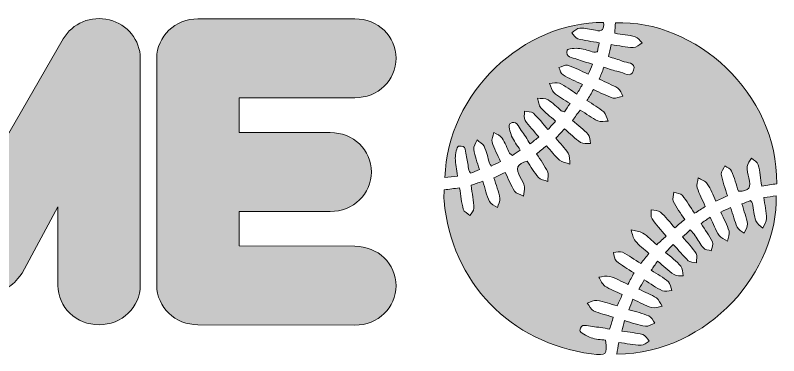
# Model space of a CAD drawing. Header units: inches. Extents: x 28 to 472, y -451 to -49.
# Drawn here: x 249.9 to 466.7, y -276.3 to -179.5 of the extents above; entities that cross this region are included whole.
import ezdxf

# ---------------------------------------------------------------- set-up
doc = ezdxf.new("R2010")
doc.units = ezdxf.units.IN
doc.header["$MEASUREMENT"] = 0
doc.layers.add('Layer 1', color=7, linetype='Continuous')

# ---------------------------------------------------------------- blocks, each defined once
blk = doc.blocks.new('block 5')
at = {"layer": 'Layer 1', "true_color": 0xca0c32}
h = blk.add_hatch(color=242, dxfattribs=at)
h.dxf.hatch_style = 2
edge = h.paths.add_edge_path()
edge.add_spline(control_points=[(371.65, -229.15), (373.15, -228.95), (374.5, -228.77), (376.08, -228.57), (376.43, -230.78), (376.59, -232.77), (377.12, -234.67), (377.31, -235.38), (378.36, -235.86), (379.01, -236.45), (379.41, -235.74), (380.17, -235.03), (380.14, -234.35), (380.05, -232.26), (379.65, -230.19), (379.34, -227.85), (380.34, -227.49), (381.33, -227.15), (382.65, -226.68), (383.29, -228.74), (383.71, -230.69), (384.52, -232.45), (384.87, -233.2), (386.02, -233.57), (386.8, -234.12), (387.05, -233.25), (387.64, -232.33), (387.5, -231.55), (387.13, -229.61), (386.43, -227.74), (385.83, -225.71), (386.9, -225.2), (387.77, -224.77), (389.01, -224.18), (389.91, -226.03), (390.63, -227.87), (391.68, -229.49), (392.14, -230.2), (393.31, -230.44), (394.16, -230.89), (394.28, -230.01), (394.63, -229.1), (394.49, -228.26), (394.32, -227.31), (393.81, -226.38), (393.3, -225.53), (391.86, -223.16), (392.32, -221.64), (395.29, -221), (396.3, -222.51), (397.21, -224.2), (398.44, -225.61), (399.01, -226.25), (400.19, -226.36), (401.09, -226.72), (401.11, -225.82), (401.44, -224.76), (401.09, -224.05), (400.21, -222.28), (399.03, -220.66), (397.91, -218.89), (398.89, -218.11), (399.74, -217.44), (400.76, -216.63), (402.02, -218.05), (403.09, -219.52), (404.43, -220.67), (405.19, -221.32), (406.39, -221.44), (407.4, -221.8), (407.24, -220.77), (407.38, -219.55), (406.87, -218.74), (405.93, -217.24), (404.61, -215.98), (403.35, -214.5), (404.17, -213.61), (404.9, -212.83), (405.85, -211.8), (407.42, -213.16), (408.81, -214.58), (410.43, -215.66), (411.12, -216.13), (412.29, -215.87), (413.25, -215.94), (413.02, -215.07), (413.06, -213.97), (412.53, -213.39), (411.27, -212), (409.74, -210.85), (408.11, -209.43), (408.86, -208.41), (409.54, -207.49), (410.29, -206.46), (412.06, -207.58), (413.59, -208.73), (415.29, -209.54), (416.1, -209.92), (417.22, -209.61), (418.2, -209.62), (417.82, -208.73), (417.67, -207.58), (417.01, -207.01), (415.6, -205.79), (413.92, -204.87), (412.21, -203.73), (412.86, -202.66), (413.41, -201.76), (414.08, -200.64), (416.02, -201.51), (417.77, -202.48), (419.64, -203.05), (420.45, -203.29), (421.5, -202.71), (422.44, -202.5), (421.97, -201.74), (421.66, -200.7), (420.98, -200.28), (419.39, -199.29), (417.61, -198.6), (415.69, -197.68), (416.14, -196.56), (416.54, -195.58), (417.04, -194.33), (418.53, -194.79), (419.82, -195.32), (421.16, -195.55), (422.64, -195.8), (424.73, -197.63), (425.47, -195.11), (426.14, -192.84), (423.58, -193.11), (422.24, -192.57), (421.04, -192.09), (419.79, -191.74), (418.3, -191.25), (418.56, -190.15), (418.81, -189.14), (419.12, -187.87), (421.29, -188.2), (423.33, -188.67), (425.38, -188.73), (426.2, -188.76), (427.06, -187.87), (427.9, -187.4), (427.24, -186.79), (426.66, -185.85), (425.89, -185.64), (424.09, -185.14), (422.18, -184.99), (420.11, -184.66), (420.18, -183.56), (420.24, -182.62), (420.3, -181.69), (442.82, -180.74), (466.42, -201.59), (466.09, -227.41), (464.77, -227.61), (463.43, -227.82), (461.83, -228.07), (461.49, -225.87), (461.34, -223.88), (460.82, -221.99), (460.62, -221.27), (459.58, -220.77), (458.93, -220.17), (458.51, -220.94), (457.83, -221.68), (457.74, -222.49), (457.63, -223.55), (457.84, -224.71), (458.16, -225.74), (458.96, -228.27), (458.3, -229.63), (455.19, -229.49), (454.6, -227.69), (454.07, -225.68), (453.26, -223.79), (452.98, -223.15), (452.01, -222.8), (451.36, -222.31), (450.99, -223.12), (450.2, -224), (450.33, -224.71), (450.7, -226.74), (451.44, -228.71), (452.09, -230.86), (450.96, -231.37), (449.99, -231.8), (448.78, -232.35), (447.95, -230.59), (447.36, -228.89), (446.38, -227.43), (445.85, -226.64), (444.67, -226.27), (443.79, -225.72), (443.68, -226.68), (443.27, -227.73), (443.53, -228.58), (444.05, -230.28), (444.94, -231.88), (445.81, -233.82), (444.84, -234.45), (443.88, -235.07), (442.76, -235.8), (441.55, -233.99), (440.56, -232.26), (439.3, -230.75), (438.81, -230.15), (437.71, -230.07), (436.88, -229.75), (436.81, -230.64), (436.39, -231.7), (436.73, -232.39), (437.6, -234.16), (438.79, -235.76), (439.96, -237.6), (439.02, -238.38), (438.19, -239.06), (437.14, -239.91), (435.72, -238.32), (434.5, -236.75), (433.05, -235.44), (432.47, -234.92), (431.36, -234.99), (430.49, -234.79), (430.54, -235.67), (430.26, -236.75), (430.68, -237.37), (431.78, -239.01), (433.18, -240.45), (434.71, -242.27), (433.8, -243.1), (433, -243.83), (432.02, -244.72), (430.63, -243.53), (429.46, -242.29), (428.06, -241.42), (427.12, -240.85), (425.86, -240.81), (424.74, -240.53), (425.12, -241.59), (425.27, -242.85), (425.95, -243.67), (426.99, -244.95), (428.4, -245.94), (429.8, -247.18), (428.99, -248.22), (428.33, -249.05), (427.53, -250.08), (425.69, -248.92), (424.08, -247.73), (422.32, -246.86), (421.63, -246.52), (420.6, -246.88), (419.72, -246.92), (419.99, -247.76), (420.02, -248.9), (420.59, -249.39), (422.03, -250.6), (423.71, -251.51), (425.59, -252.74), (425.01, -253.79), (424.48, -254.78), (423.82, -255.99), (421.97, -255.14), (420.4, -254.22), (418.72, -253.72), (417.76, -253.43), (416.61, -253.83), (415.55, -253.91), (416.13, -254.78), (416.53, -255.93), (417.33, -256.47), (418.79, -257.44), (420.5, -258.06), (422.24, -258.9), (421.74, -260.03), (421.34, -260.92), (420.82, -262.09), (418.86, -261.55), (416.99, -260.88), (415.06, -260.57), (414.2, -260.43), (413.23, -261.02), (412.3, -261.28), (412.89, -262.04), (413.33, -263.13), (414.1, -263.49), (415.79, -264.27), (417.65, -264.68), (419.69, -265.31), (419.32, -266.52), (419.01, -267.51), (418.66, -268.67), (416.91, -268.41), (415.35, -268.09), (413.78, -267.97), (412.42, -267.86), (410.46, -266.82), (410.18, -269.09), (410.11, -269.66), (412.18, -270.7), (413.4, -271.15), (414.68, -271.62), (416.13, -271.64), (417.47, -271.86), (418.02, -276.11), (417.87, -276.26), (413.46, -275.7), (390.56, -272.79), (373.67, -255.24), (371.66, -232.27), (371.58, -231.29), (371.65, -230.3), (371.65, -229.15)], knot_values=[0, 0, 0, 0, 1, 1, 1, 2, 2, 2, 3, 3, 3, 4, 4, 4, 5, 5, 5, 6, 6, 6, 7, 7, 7, 8, 8, 8, 9, 9, 9, 10, 10, 10, 11, 11, 11, 12, 12, 12, 13, 13, 13, 14, 14, 14, 15, 15, 15, 16, 16, 16, 17, 17, 17, 18, 18, 18, 19, 19, 19, 20, 20, 20, 21, 21, 21, 22, 22, 22, 23, 23, 23, 24, 24, 24, 25, 25, 25, 26, 26, 26, 27, 27, 27, 28, 28, 28, 29, 29, 29, 30, 30, 30, 31, 31, 31, 32, 32, 32, 33, 33, 33, 34, 34, 34, 35, 35, 35, 36, 36, 36, 37, 37, 37, 38, 38, 38, 39, 39, 39, 40, 40, 40, 41, 41, 41, 42, 42, 42, 43, 43, 43, 44, 44, 44, 45, 45, 45, 46, 46, 46, 47, 47, 47, 48, 48, 48, 49, 49, 49, 50, 50, 50, 51, 51, 51, 52, 52, 52, 53, 53, 53, 54, 54, 54, 55, 55, 55, 56, 56, 56, 57, 57, 57, 58, 58, 58, 59, 59, 59, 60, 60, 60, 61, 61, 61, 62, 62, 62, 63, 63, 63, 64, 64, 64, 65, 65, 65, 66, 66, 66, 67, 67, 67, 68, 68, 68, 69, 69, 69, 70, 70, 70, 71, 71, 71, 72, 72, 72, 73, 73, 73, 74, 74, 74, 75, 75, 75, 76, 76, 76, 77, 77, 77, 78, 78, 78, 79, 79, 79, 80, 80, 80, 81, 81, 81, 82, 82, 82, 83, 83, 83, 84, 84, 84, 85, 85, 85, 86, 86, 86, 87, 87, 87, 88, 88, 88, 89, 89, 89, 90, 90, 90, 91, 91, 91, 92, 92, 92, 93, 93, 93, 94, 94, 94, 95, 95, 95, 96, 96, 96, 97, 97, 97, 98, 98, 98, 99, 99, 99, 100, 100, 100, 101, 101, 101, 102, 102, 102, 103, 103, 103, 104, 104, 104, 105, 105, 105, 105], degree=3, periodic=1)
at = {"layer": 'Layer 1', "lineweight": 0}
blk.add_open_spline([(371.65, -229.15), (373.15, -228.95), (374.5, -228.77), (376.08, -228.57), (376.43, -230.78), (376.59, -232.77), (377.12, -234.67), (377.31, -235.38), (378.36, -235.86), (379.01, -236.45), (379.41, -235.74), (380.17, -235.03), (380.14, -234.35), (380.05, -232.26), (379.65, -230.19), (379.34, -227.85), (380.34, -227.49), (381.33, -227.15), (382.65, -226.68), (383.29, -228.74), (383.71, -230.69), (384.52, -232.45), (384.87, -233.2), (386.02, -233.57), (386.8, -234.12), (387.05, -233.25), (387.64, -232.33), (387.5, -231.55), (387.13, -229.61), (386.43, -227.74), (385.83, -225.71), (386.9, -225.2), (387.77, -224.77), (389.01, -224.18), (389.91, -226.03), (390.63, -227.87), (391.68, -229.49), (392.14, -230.2), (393.31, -230.44), (394.16, -230.89), (394.28, -230.01), (394.63, -229.1), (394.49, -228.26), (394.32, -227.31), (393.81, -226.38), (393.3, -225.53), (391.86, -223.16), (392.32, -221.64), (395.29, -221), (396.3, -222.51), (397.21, -224.2), (398.44, -225.61), (399.01, -226.25), (400.19, -226.36), (401.09, -226.72), (401.11, -225.82), (401.44, -224.76), (401.09, -224.05), (400.21, -222.28), (399.03, -220.66), (397.91, -218.89), (398.89, -218.11), (399.74, -217.44), (400.76, -216.63), (402.02, -218.05), (403.09, -219.52), (404.43, -220.67), (405.19, -221.32), (406.39, -221.44), (407.4, -221.8), (407.24, -220.77), (407.38, -219.55), (406.87, -218.74), (405.93, -217.24), (404.61, -215.98), (403.35, -214.5), (404.17, -213.61), (404.9, -212.83), (405.85, -211.8), (407.42, -213.16), (408.81, -214.58), (410.43, -215.66), (411.12, -216.13), (412.29, -215.87), (413.25, -215.94), (413.02, -215.07), (413.06, -213.97), (412.53, -213.39), (411.27, -212), (409.74, -210.85), (408.11, -209.43), (408.86, -208.41), (409.54, -207.49), (410.29, -206.46), (412.06, -207.58), (413.59, -208.73), (415.29, -209.54), (416.1, -209.92), (417.22, -209.61), (418.2, -209.62), (417.82, -208.73), (417.67, -207.58), (417.01, -207.01), (415.6, -205.79), (413.92, -204.87), (412.21, -203.73), (412.86, -202.66), (413.41, -201.76), (414.08, -200.64), (416.02, -201.51), (417.77, -202.48), (419.64, -203.05), (420.45, -203.29), (421.5, -202.71), (422.44, -202.5), (421.97, -201.74), (421.66, -200.7), (420.98, -200.28), (419.39, -199.29), (417.61, -198.6), (415.69, -197.68), (416.14, -196.56), (416.54, -195.58), (417.04, -194.33), (418.53, -194.79), (419.82, -195.32), (421.16, -195.55), (422.64, -195.8), (424.73, -197.63), (425.47, -195.11), (426.14, -192.84), (423.58, -193.11), (422.24, -192.57), (421.04, -192.09), (419.79, -191.74), (418.3, -191.25), (418.56, -190.15), (418.81, -189.14), (419.12, -187.87), (421.29, -188.2), (423.33, -188.67), (425.38, -188.73), (426.2, -188.76), (427.06, -187.87), (427.9, -187.4), (427.24, -186.79), (426.66, -185.85), (425.89, -185.64), (424.09, -185.14), (422.18, -184.99), (420.11, -184.66), (420.18, -183.56), (420.24, -182.62), (420.3, -181.69), (442.82, -180.74), (466.42, -201.59), (466.09, -227.41), (464.77, -227.61), (463.43, -227.82), (461.83, -228.07), (461.49, -225.87), (461.34, -223.88), (460.82, -221.99), (460.62, -221.27), (459.58, -220.77), (458.93, -220.17), (458.51, -220.94), (457.83, -221.68), (457.74, -222.49), (457.63, -223.55), (457.84, -224.71), (458.16, -225.74), (458.96, -228.27), (458.3, -229.63), (455.19, -229.49), (454.6, -227.69), (454.07, -225.68), (453.26, -223.79), (452.98, -223.15), (452.01, -222.8), (451.36, -222.31), (450.99, -223.12), (450.2, -224), (450.33, -224.71), (450.7, -226.74), (451.44, -228.71), (452.09, -230.86), (450.96, -231.37), (449.99, -231.8), (448.78, -232.35), (447.95, -230.59), (447.36, -228.89), (446.38, -227.43), (445.85, -226.64), (444.67, -226.27), (443.79, -225.72), (443.68, -226.68), (443.27, -227.73), (443.53, -228.58), (444.05, -230.28), (444.94, -231.88), (445.81, -233.82), (444.84, -234.45), (443.88, -235.07), (442.76, -235.8), (441.55, -233.99), (440.56, -232.26), (439.3, -230.75), (438.81, -230.15), (437.71, -230.07), (436.88, -229.75), (436.81, -230.64), (436.39, -231.7), (436.73, -232.39), (437.6, -234.16), (438.79, -235.76), (439.96, -237.6), (439.02, -238.38), (438.19, -239.06), (437.14, -239.91), (435.72, -238.32), (434.5, -236.75), (433.05, -235.44), (432.47, -234.92), (431.36, -234.99), (430.49, -234.79), (430.54, -235.67), (430.26, -236.75), (430.68, -237.37), (431.78, -239.01), (433.18, -240.45), (434.71, -242.27), (433.8, -243.1), (433, -243.83), (432.02, -244.72), (430.63, -243.53), (429.46, -242.29), (428.06, -241.42), (427.12, -240.85), (425.86, -240.81), (424.74, -240.53), (425.12, -241.59), (425.27, -242.85), (425.95, -243.67), (426.99, -244.95), (428.4, -245.94), (429.8, -247.18), (428.99, -248.22), (428.33, -249.05), (427.53, -250.08), (425.69, -248.92), (424.08, -247.73), (422.32, -246.86), (421.63, -246.52), (420.6, -246.88), (419.72, -246.92), (419.99, -247.76), (420.02, -248.9), (420.59, -249.39), (422.03, -250.6), (423.71, -251.51), (425.59, -252.74), (425.01, -253.79), (424.48, -254.78), (423.82, -255.99), (421.97, -255.14), (420.4, -254.22), (418.72, -253.72), (417.76, -253.43), (416.61, -253.83), (415.55, -253.91), (416.13, -254.78), (416.53, -255.93), (417.33, -256.47), (418.79, -257.44), (420.5, -258.06), (422.24, -258.9), (421.74, -260.03), (421.34, -260.92), (420.82, -262.09), (418.86, -261.55), (416.99, -260.88), (415.06, -260.57), (414.2, -260.43), (413.23, -261.02), (412.3, -261.28), (412.89, -262.04), (413.33, -263.13), (414.1, -263.49), (415.79, -264.27), (417.65, -264.68), (419.69, -265.31), (419.32, -266.52), (419.01, -267.51), (418.66, -268.67), (416.91, -268.41), (415.35, -268.09), (413.78, -267.97), (412.42, -267.86), (410.46, -266.82), (410.18, -269.09), (410.11, -269.66), (412.18, -270.7), (413.4, -271.15), (414.68, -271.62), (416.13, -271.64), (417.47, -271.86), (418.02, -276.11), (417.87, -276.26), (413.46, -275.7), (390.56, -272.79), (373.67, -255.24), (371.66, -232.27), (371.58, -231.29), (371.65, -230.3), (371.65, -229.15)], degree=3, knots=[0, 0, 0, 0, 1, 1, 1, 2, 2, 2, 3, 3, 3, 4, 4, 4, 5, 5, 5, 6, 6, 6, 7, 7, 7, 8, 8, 8, 9, 9, 9, 10, 10, 10, 11, 11, 11, 12, 12, 12, 13, 13, 13, 14, 14, 14, 15, 15, 15, 16, 16, 16, 17, 17, 17, 18, 18, 18, 19, 19, 19, 20, 20, 20, 21, 21, 21, 22, 22, 22, 23, 23, 23, 24, 24, 24, 25, 25, 25, 26, 26, 26, 27, 27, 27, 28, 28, 28, 29, 29, 29, 30, 30, 30, 31, 31, 31, 32, 32, 32, 33, 33, 33, 34, 34, 34, 35, 35, 35, 36, 36, 36, 37, 37, 37, 38, 38, 38, 39, 39, 39, 40, 40, 40, 41, 41, 41, 42, 42, 42, 43, 43, 43, 44, 44, 44, 45, 45, 45, 46, 46, 46, 47, 47, 47, 48, 48, 48, 49, 49, 49, 50, 50, 50, 51, 51, 51, 52, 52, 52, 53, 53, 53, 54, 54, 54, 55, 55, 55, 56, 56, 56, 57, 57, 57, 58, 58, 58, 59, 59, 59, 60, 60, 60, 61, 61, 61, 62, 62, 62, 63, 63, 63, 64, 64, 64, 65, 65, 65, 66, 66, 66, 67, 67, 67, 68, 68, 68, 69, 69, 69, 70, 70, 70, 71, 71, 71, 72, 72, 72, 73, 73, 73, 74, 74, 74, 75, 75, 75, 76, 76, 76, 77, 77, 77, 78, 78, 78, 79, 79, 79, 80, 80, 80, 81, 81, 81, 82, 82, 82, 83, 83, 83, 84, 84, 84, 85, 85, 85, 86, 86, 86, 87, 87, 87, 88, 88, 88, 89, 89, 89, 90, 90, 90, 91, 91, 91, 92, 92, 92, 93, 93, 93, 94, 94, 94, 95, 95, 95, 96, 96, 96, 97, 97, 97, 98, 98, 98, 99, 99, 99, 100, 100, 100, 101, 101, 101, 102, 102, 102, 103, 103, 103, 104, 104, 104, 105, 105, 105, 105], dxfattribs=at)
blk = doc.blocks.new('block 6')
at = {"layer": 'Layer 1', "true_color": 0xca0c32}
h = blk.add_hatch(color=242, dxfattribs=at)
h.dxf.hatch_style = 2
edge = h.paths.add_edge_path()
edge.add_spline(control_points=[(420.67, -275.83), (420.87, -274.64), (421.03, -273.68), (421.23, -272.48), (423.46, -272.79), (425.51, -273.21), (427.57, -273.29), (428.33, -273.32), (429.12, -272.52), (429.9, -272.11), (429.29, -271.46), (428.78, -270.46), (428.04, -270.25), (426.23, -269.74), (424.32, -269.61), (422.12, -269.27), (422.36, -268.28), (422.58, -267.41), (422.86, -266.28), (425, -266.89), (426.88, -267.6), (428.81, -267.9), (429.64, -268.02), (430.59, -267.31), (431.48, -266.97), (430.92, -266.28), (430.49, -265.26), (429.76, -264.95), (428.04, -264.21), (426.18, -263.8), (424.14, -263.19), (424.52, -262.18), (424.82, -261.38), (425.26, -260.22), (427.14, -261.09), (428.78, -262.06), (430.54, -262.58), (431.44, -262.85), (432.57, -262.34), (433.6, -262.18), (433.06, -261.39), (432.68, -260.34), (431.93, -259.85), (430.44, -258.89), (428.75, -258.23), (426.95, -257.36), (427.46, -256.46), (427.87, -255.72), (428.45, -254.7), (430.28, -255.82), (431.89, -256.97), (433.65, -257.81), (434.36, -258.14), (435.4, -257.76), (436.28, -257.71), (435.98, -256.87), (435.91, -255.76), (435.32, -255.26), (433.89, -254.04), (432.23, -253.11), (430.49, -251.96), (431.09, -251.07), (431.57, -250.37), (432.25, -249.37), (433.9, -250.76), (435.32, -252.13), (436.93, -253.21), (437.6, -253.66), (438.68, -253.47), (439.57, -253.57), (439.35, -252.64), (439.41, -251.47), (438.85, -250.83), (437.63, -249.42), (436.09, -248.28), (434.54, -246.91), (435.29, -246.12), (435.88, -245.49), (436.71, -244.62), (438.19, -246.26), (439.48, -247.87), (440.98, -249.27), (441.48, -249.73), (442.5, -249.65), (443.28, -249.82), (443.29, -248.95), (443.65, -247.85), (443.25, -247.24), (442.17, -245.6), (440.77, -244.16), (439.38, -242.5), (440.13, -241.83), (440.77, -241.25), (441.56, -240.54), (442.08, -241.15), (442.56, -241.62), (442.94, -242.16), (443.73, -243.31), (444.35, -244.61), (445.28, -245.63), (445.76, -246.15), (446.75, -246.2), (447.52, -246.46), (447.64, -245.6), (448.13, -244.55), (447.81, -243.89), (446.96, -242.12), (445.75, -240.52), (444.59, -238.69), (445.46, -238.09), (446.17, -237.6), (447.18, -236.9), (448.06, -238.76), (448.72, -240.53), (449.72, -242.09), (450.19, -242.83), (451.31, -243.16), (452.13, -243.68), (452.3, -242.74), (452.82, -241.69), (452.57, -240.87), (452.02, -239.08), (451.09, -237.4), (450.21, -235.44), (451.12, -235.01), (451.97, -234.62), (453, -234.14), (453.66, -236.19), (454.11, -238.04), (454.87, -239.75), (455.19, -240.48), (456.17, -240.91), (456.85, -241.48), (457.19, -240.59), (457.91, -239.64), (457.78, -238.82), (457.5, -236.96), (456.79, -235.18), (456.2, -233.15), (457.05, -232.81), (457.83, -232.49), (458.67, -232.16), (458.92, -232.53), (459.16, -232.74), (459.2, -232.99), (459.52, -234.66), (459.62, -236.39), (460.16, -237.98), (460.43, -238.78), (461.45, -239.33), (462.13, -240), (462.51, -239.1), (463.22, -238.2), (463.19, -237.32), (463.13, -235.36), (462.7, -233.43), (462.39, -231.29), (463.75, -231.13), (464.81, -231.01), (465.88, -230.88), (466.65, -251.84), (447, -275.57), (420.67, -275.83)], knot_values=[0, 0, 0, 0, 1, 1, 1, 2, 2, 2, 3, 3, 3, 4, 4, 4, 5, 5, 5, 6, 6, 6, 7, 7, 7, 8, 8, 8, 9, 9, 9, 10, 10, 10, 11, 11, 11, 12, 12, 12, 13, 13, 13, 14, 14, 14, 15, 15, 15, 16, 16, 16, 17, 17, 17, 18, 18, 18, 19, 19, 19, 20, 20, 20, 21, 21, 21, 22, 22, 22, 23, 23, 23, 24, 24, 24, 25, 25, 25, 26, 26, 26, 27, 27, 27, 28, 28, 28, 29, 29, 29, 30, 30, 30, 31, 31, 31, 32, 32, 32, 33, 33, 33, 34, 34, 34, 35, 35, 35, 36, 36, 36, 37, 37, 37, 38, 38, 38, 39, 39, 39, 40, 40, 40, 41, 41, 41, 42, 42, 42, 43, 43, 43, 44, 44, 44, 45, 45, 45, 46, 46, 46, 47, 47, 47, 48, 48, 48, 49, 49, 49, 50, 50, 50, 51, 51, 51, 52, 52, 52, 53, 53, 53, 54, 54, 54, 54], degree=3, periodic=1)
at = {"layer": 'Layer 1', "lineweight": 0}
blk.add_open_spline([(420.67, -275.83), (420.87, -274.64), (421.03, -273.68), (421.23, -272.48), (423.46, -272.79), (425.51, -273.21), (427.57, -273.29), (428.33, -273.32), (429.12, -272.52), (429.9, -272.11), (429.29, -271.46), (428.78, -270.46), (428.04, -270.25), (426.23, -269.74), (424.32, -269.61), (422.12, -269.27), (422.36, -268.28), (422.58, -267.41), (422.86, -266.28), (425, -266.89), (426.88, -267.6), (428.81, -267.9), (429.64, -268.02), (430.59, -267.31), (431.48, -266.97), (430.92, -266.28), (430.49, -265.26), (429.76, -264.95), (428.04, -264.21), (426.18, -263.8), (424.14, -263.19), (424.52, -262.18), (424.82, -261.38), (425.26, -260.22), (427.14, -261.09), (428.78, -262.06), (430.54, -262.58), (431.44, -262.85), (432.57, -262.34), (433.6, -262.18), (433.06, -261.39), (432.68, -260.34), (431.93, -259.85), (430.44, -258.89), (428.75, -258.23), (426.95, -257.36), (427.46, -256.46), (427.87, -255.72), (428.45, -254.7), (430.28, -255.82), (431.89, -256.97), (433.65, -257.81), (434.36, -258.14), (435.4, -257.76), (436.28, -257.71), (435.98, -256.87), (435.91, -255.76), (435.32, -255.26), (433.89, -254.04), (432.23, -253.11), (430.49, -251.96), (431.09, -251.07), (431.57, -250.37), (432.25, -249.37), (433.9, -250.76), (435.32, -252.13), (436.93, -253.21), (437.6, -253.66), (438.68, -253.47), (439.57, -253.57), (439.35, -252.64), (439.41, -251.47), (438.85, -250.83), (437.63, -249.42), (436.09, -248.28), (434.54, -246.91), (435.29, -246.12), (435.88, -245.49), (436.71, -244.62), (438.19, -246.26), (439.48, -247.87), (440.98, -249.27), (441.48, -249.73), (442.5, -249.65), (443.28, -249.82), (443.29, -248.95), (443.65, -247.85), (443.25, -247.24), (442.17, -245.6), (440.77, -244.16), (439.38, -242.5), (440.13, -241.83), (440.77, -241.25), (441.56, -240.54), (442.08, -241.15), (442.56, -241.62), (442.94, -242.16), (443.73, -243.31), (444.35, -244.61), (445.28, -245.63), (445.76, -246.15), (446.75, -246.2), (447.52, -246.46), (447.64, -245.6), (448.13, -244.55), (447.81, -243.89), (446.96, -242.12), (445.75, -240.52), (444.59, -238.69), (445.46, -238.09), (446.17, -237.6), (447.18, -236.9), (448.06, -238.76), (448.72, -240.53), (449.72, -242.09), (450.19, -242.83), (451.31, -243.16), (452.13, -243.68), (452.3, -242.74), (452.82, -241.69), (452.57, -240.87), (452.02, -239.08), (451.09, -237.4), (450.21, -235.44), (451.12, -235.01), (451.97, -234.62), (453, -234.14), (453.66, -236.19), (454.11, -238.04), (454.87, -239.75), (455.19, -240.48), (456.17, -240.91), (456.85, -241.48), (457.19, -240.59), (457.91, -239.64), (457.78, -238.82), (457.5, -236.96), (456.79, -235.18), (456.2, -233.15), (457.05, -232.81), (457.83, -232.49), (458.67, -232.16), (458.92, -232.53), (459.16, -232.74), (459.2, -232.99), (459.52, -234.66), (459.62, -236.39), (460.16, -237.98), (460.43, -238.78), (461.45, -239.33), (462.13, -240), (462.51, -239.1), (463.22, -238.2), (463.19, -237.32), (463.13, -235.36), (462.7, -233.43), (462.39, -231.29), (463.75, -231.13), (464.81, -231.01), (465.88, -230.88), (466.65, -251.84), (447, -275.57), (420.67, -275.83)], degree=3, knots=[0, 0, 0, 0, 1, 1, 1, 2, 2, 2, 3, 3, 3, 4, 4, 4, 5, 5, 5, 6, 6, 6, 7, 7, 7, 8, 8, 8, 9, 9, 9, 10, 10, 10, 11, 11, 11, 12, 12, 12, 13, 13, 13, 14, 14, 14, 15, 15, 15, 16, 16, 16, 17, 17, 17, 18, 18, 18, 19, 19, 19, 20, 20, 20, 21, 21, 21, 22, 22, 22, 23, 23, 23, 24, 24, 24, 25, 25, 25, 26, 26, 26, 27, 27, 27, 28, 28, 28, 29, 29, 29, 30, 30, 30, 31, 31, 31, 32, 32, 32, 33, 33, 33, 34, 34, 34, 35, 35, 35, 36, 36, 36, 37, 37, 37, 38, 38, 38, 39, 39, 39, 40, 40, 40, 41, 41, 41, 42, 42, 42, 43, 43, 43, 44, 44, 44, 45, 45, 45, 46, 46, 46, 47, 47, 47, 48, 48, 48, 49, 49, 49, 50, 50, 50, 51, 51, 51, 52, 52, 52, 53, 53, 53, 54, 54, 54, 54], dxfattribs=at)
blk = doc.blocks.new('block 7')
at = {"layer": 'Layer 1', "true_color": 0xca0c32}
h = blk.add_hatch(color=242, dxfattribs=at)
h.dxf.hatch_style = 2
edge = h.paths.add_edge_path()
edge.add_spline(control_points=[(387.7, -221.13), (386.7, -221.59), (385.99, -221.92), (385.01, -222.38), (384.86, -222.09), (384.67, -221.85), (384.58, -221.58), (384.06, -219.96), (383.71, -218.28), (383, -216.75), (382.66, -216.01), (381.7, -215.55), (381.02, -214.97), (380.68, -215.88), (379.97, -216.85), (380.09, -217.69), (380.37, -219.54), (381.07, -221.33), (381.67, -223.38), (380.8, -223.75), (380.03, -224.08), (379.2, -224.43), (378.98, -224.05), (378.76, -223.83), (378.71, -223.58), (378.46, -222.31), (378.36, -220.99), (378, -219.75), (377.63, -218.48), (378.12, -216.23), (375.79, -216.76), (375.23, -216.89), (374.88, -218.97), (374.85, -220.16), (374.82, -221.73), (375.21, -223.3), (375.47, -225.23), (374.16, -225.39), (373.05, -225.53), (371.91, -225.67), (372.56, -201.53), (394.37, -181.28), (416.95, -181.62), (417.09, -183.32), (416.69, -184.34), (414.62, -183.82), (413.17, -183.46), (411.65, -183.16), (410.18, -183.2), (409.42, -183.22), (408.68, -184.04), (407.92, -184.5), (408.47, -185.1), (408.92, -186.05), (409.59, -186.23), (411.5, -186.75), (413.5, -186.97), (415.71, -187.35), (415.51, -188.25), (415.34, -189.06), (415.17, -189.89), (414.76, -189.96), (414.45, -190.1), (414.2, -190.04), (412.84, -189.7), (411.52, -189.11), (410.15, -188.98), (408.94, -188.87), (406.78, -188.94), (406.61, -189.44), (405.9, -191.65), (408.1, -191.51), (409.36, -192.01), (410.74, -192.56), (412.18, -192.94), (413.8, -193.46), (413.37, -194.46), (413.04, -195.25), (412.59, -196.28), (410.53, -195.35), (408.68, -194.37), (406.71, -193.73), (406.03, -193.51), (405.07, -194.17), (404.24, -194.42), (404.62, -195.13), (404.82, -196.14), (405.42, -196.5), (407.1, -197.51), (408.94, -198.25), (410.93, -199.2), (410.36, -200.19), (409.94, -200.92), (409.35, -201.93), (407.6, -200.8), (406.09, -199.64), (404.41, -198.85), (403.65, -198.49), (402.55, -198.86), (401.6, -198.89), (401.99, -199.78), (402.16, -200.92), (402.82, -201.49), (404.16, -202.65), (405.76, -203.5), (407.42, -204.58), (406.81, -205.47), (406.33, -206.18), (405.82, -206.93), (405.43, -206.82), (405.11, -206.81), (404.91, -206.65), (403.68, -205.63), (402.58, -204.41), (401.22, -203.6), (400.4, -203.1), (399.2, -203.23), (398.17, -203.08), (398.48, -204.02), (398.54, -205.17), (399.13, -205.84), (400.31, -207.18), (401.78, -208.25), (403.33, -209.6), (402.59, -210.42), (401.97, -211.11), (401.15, -212.01), (399.68, -210.33), (398.48, -208.73), (397.02, -207.4), (396.46, -206.89), (395.33, -206.99), (394.45, -206.81), (394.51, -207.69), (394.26, -208.77), (394.68, -209.4), (395.77, -211.03), (397.16, -212.46), (398.55, -214.11), (397.72, -214.78), (397.05, -215.32), (396.09, -216.09), (395.19, -214.72), (394.45, -213.44), (393.56, -212.28), (392.73, -211.2), (392.22, -209.07), (390.31, -210.35), (389.87, -210.64), (390.38, -212.76), (390.84, -213.87), (391.4, -215.23), (392.37, -216.41), (393.28, -217.85), (392.47, -218.41), (391.77, -218.88), (391.08, -219.35), (390.7, -219.07), (390.36, -218.96), (390.25, -218.73), (389.54, -217.3), (389.03, -215.74), (388.15, -214.43), (387.66, -213.7), (386.57, -213.36), (385.75, -212.84), (385.58, -213.78), (385.07, -214.82), (385.32, -215.63), (385.86, -217.43), (386.79, -219.1), (387.7, -221.13)], knot_values=[0, 0, 0, 0, 1, 1, 1, 2, 2, 2, 3, 3, 3, 4, 4, 4, 5, 5, 5, 6, 6, 6, 7, 7, 7, 8, 8, 8, 9, 9, 9, 10, 10, 10, 11, 11, 11, 12, 12, 12, 13, 13, 13, 14, 14, 14, 15, 15, 15, 16, 16, 16, 17, 17, 17, 18, 18, 18, 19, 19, 19, 20, 20, 20, 21, 21, 21, 22, 22, 22, 23, 23, 23, 24, 24, 24, 25, 25, 25, 26, 26, 26, 27, 27, 27, 28, 28, 28, 29, 29, 29, 30, 30, 30, 31, 31, 31, 32, 32, 32, 33, 33, 33, 34, 34, 34, 35, 35, 35, 36, 36, 36, 37, 37, 37, 38, 38, 38, 39, 39, 39, 40, 40, 40, 41, 41, 41, 42, 42, 42, 43, 43, 43, 44, 44, 44, 45, 45, 45, 46, 46, 46, 47, 47, 47, 48, 48, 48, 49, 49, 49, 50, 50, 50, 51, 51, 51, 52, 52, 52, 53, 53, 53, 54, 54, 54, 55, 55, 55, 56, 56, 56, 57, 57, 57, 57], degree=3, periodic=1)
at = {"layer": 'Layer 1', "lineweight": 0}
blk.add_open_spline([(387.7, -221.13), (386.7, -221.59), (385.99, -221.92), (385.01, -222.38), (384.86, -222.09), (384.67, -221.85), (384.58, -221.58), (384.06, -219.96), (383.71, -218.28), (383, -216.75), (382.66, -216.01), (381.7, -215.55), (381.02, -214.97), (380.68, -215.88), (379.97, -216.85), (380.09, -217.69), (380.37, -219.54), (381.07, -221.33), (381.67, -223.38), (380.8, -223.75), (380.03, -224.08), (379.2, -224.43), (378.98, -224.05), (378.76, -223.83), (378.71, -223.58), (378.46, -222.31), (378.36, -220.99), (378, -219.75), (377.63, -218.48), (378.12, -216.23), (375.79, -216.76), (375.23, -216.89), (374.88, -218.97), (374.85, -220.16), (374.82, -221.73), (375.21, -223.3), (375.47, -225.23), (374.16, -225.39), (373.05, -225.53), (371.91, -225.67), (372.56, -201.53), (394.37, -181.28), (416.95, -181.62), (417.09, -183.32), (416.69, -184.34), (414.62, -183.82), (413.17, -183.46), (411.65, -183.16), (410.18, -183.2), (409.42, -183.22), (408.68, -184.04), (407.92, -184.5), (408.47, -185.1), (408.92, -186.05), (409.59, -186.23), (411.5, -186.75), (413.5, -186.97), (415.71, -187.35), (415.51, -188.25), (415.34, -189.06), (415.17, -189.89), (414.76, -189.96), (414.45, -190.1), (414.2, -190.04), (412.84, -189.7), (411.52, -189.11), (410.15, -188.98), (408.94, -188.87), (406.78, -188.94), (406.61, -189.44), (405.9, -191.65), (408.1, -191.51), (409.36, -192.01), (410.74, -192.56), (412.18, -192.94), (413.8, -193.46), (413.37, -194.46), (413.04, -195.25), (412.59, -196.28), (410.53, -195.35), (408.68, -194.37), (406.71, -193.73), (406.03, -193.51), (405.07, -194.17), (404.24, -194.42), (404.62, -195.13), (404.82, -196.14), (405.42, -196.5), (407.1, -197.51), (408.94, -198.25), (410.93, -199.2), (410.36, -200.19), (409.94, -200.92), (409.35, -201.93), (407.6, -200.8), (406.09, -199.64), (404.41, -198.85), (403.65, -198.49), (402.55, -198.86), (401.6, -198.89), (401.99, -199.78), (402.16, -200.92), (402.82, -201.49), (404.16, -202.65), (405.76, -203.5), (407.42, -204.58), (406.81, -205.47), (406.33, -206.18), (405.82, -206.93), (405.43, -206.82), (405.11, -206.81), (404.91, -206.65), (403.68, -205.63), (402.58, -204.41), (401.22, -203.6), (400.4, -203.1), (399.2, -203.23), (398.17, -203.08), (398.48, -204.02), (398.54, -205.17), (399.13, -205.84), (400.31, -207.18), (401.78, -208.25), (403.33, -209.6), (402.59, -210.42), (401.97, -211.11), (401.15, -212.01), (399.68, -210.33), (398.48, -208.73), (397.02, -207.4), (396.46, -206.89), (395.33, -206.99), (394.45, -206.81), (394.51, -207.69), (394.26, -208.77), (394.68, -209.4), (395.77, -211.03), (397.16, -212.46), (398.55, -214.11), (397.72, -214.78), (397.05, -215.32), (396.09, -216.09), (395.19, -214.72), (394.45, -213.44), (393.56, -212.28), (392.73, -211.2), (392.22, -209.07), (390.31, -210.35), (389.87, -210.64), (390.38, -212.76), (390.84, -213.87), (391.4, -215.23), (392.37, -216.41), (393.28, -217.85), (392.47, -218.41), (391.77, -218.88), (391.08, -219.35), (390.7, -219.07), (390.36, -218.96), (390.25, -218.73), (389.54, -217.3), (389.03, -215.74), (388.15, -214.43), (387.66, -213.7), (386.57, -213.36), (385.75, -212.84), (385.58, -213.78), (385.07, -214.82), (385.32, -215.63), (385.86, -217.43), (386.79, -219.1), (387.7, -221.13)], degree=3, knots=[0, 0, 0, 0, 1, 1, 1, 2, 2, 2, 3, 3, 3, 4, 4, 4, 5, 5, 5, 6, 6, 6, 7, 7, 7, 8, 8, 8, 9, 9, 9, 10, 10, 10, 11, 11, 11, 12, 12, 12, 13, 13, 13, 14, 14, 14, 15, 15, 15, 16, 16, 16, 17, 17, 17, 18, 18, 18, 19, 19, 19, 20, 20, 20, 21, 21, 21, 22, 22, 22, 23, 23, 23, 24, 24, 24, 25, 25, 25, 26, 26, 26, 27, 27, 27, 28, 28, 28, 29, 29, 29, 30, 30, 30, 31, 31, 31, 32, 32, 32, 33, 33, 33, 34, 34, 34, 35, 35, 35, 36, 36, 36, 37, 37, 37, 38, 38, 38, 39, 39, 39, 40, 40, 40, 41, 41, 41, 42, 42, 42, 43, 43, 43, 44, 44, 44, 45, 45, 45, 46, 46, 46, 47, 47, 47, 48, 48, 48, 49, 49, 49, 50, 50, 50, 51, 51, 51, 52, 52, 52, 53, 53, 53, 54, 54, 54, 55, 55, 55, 56, 56, 56, 57, 57, 57, 57], dxfattribs=at)
blk = doc.blocks.new('block 4')
at = {"layer": 'Layer 1'}
for name in ['block 5', 'block 7', 'block 6']:
    blk.add_blockref(name, (0, 0), dxfattribs=at)
blk = doc.blocks.new('block 10')
at = {"layer": 'Layer 1', "true_color": 0x024d84}
h = blk.add_hatch(color=156, dxfattribs=at)
h.dxf.hatch_style = 2
edge = h.paths.add_edge_path()
edge.add_spline(control_points=[(285.42, -191.77), (285.42, -191.77), (285.42, -256.26), (285.42, -256.26), (285.42, -262.42), (280.15, -267.47), (273.72, -267.47), (267.29, -267.47), (262.03, -262.42), (262.03, -256.26), (262.03, -256.26), (262.03, -233.94), (262.03, -233.94), (262.03, -233.94), (251.86, -252.78), (251.86, -252.78), (249.87, -255.25), (249.64, -255.92), (247.3, -257.15), (241.69, -260.07), (234.56, -258.16), (231.4, -252.78), (231.4, -252.78), (221.23, -233.94), (221.23, -233.94), (221.23, -233.94), (221.23, -256.26), (221.23, -256.26), (221.23, -262.42), (215.97, -267.47), (209.54, -267.47), (203.1, -267.47), (197.84, -262.42), (197.84, -256.26), (197.84, -256.26), (197.84, -191.77), (197.84, -191.77), (197.84, -186.61), (201.47, -182.12), (206.61, -180.89), (211.76, -179.55), (217.14, -181.79), (219.71, -186.28), (219.71, -186.28), (241.57, -224.18), (241.57, -224.18), (241.57, -224.18), (263.55, -186.28), (263.55, -186.28), (266.12, -181.79), (271.5, -179.55), (276.65, -180.89), (281.79, -182.12), (285.42, -186.61), (285.42, -191.77)], knot_values=[0, 0, 0, 0, 1, 1, 1, 2, 2, 2, 3, 3, 3, 4, 4, 4, 5, 5, 5, 6, 6, 6, 7, 7, 7, 8, 8, 8, 9, 9, 9, 10, 10, 10, 11, 11, 11, 12, 12, 12, 13, 13, 13, 14, 14, 14, 15, 15, 15, 16, 16, 16, 17, 17, 17, 18, 18, 18, 18], degree=3, periodic=1)
h = blk.add_hatch(color=156, dxfattribs=at)
h.dxf.hatch_style = 2
edge = h.paths.add_edge_path()
edge.add_spline(control_points=[(313.49, -212.86), (313.49, -212.86), (339.33, -212.86), (339.33, -212.86), (345.88, -212.86), (351.02, -217.79), (351.02, -224.07), (351.02, -230.24), (345.88, -235.28), (339.33, -235.28), (339.33, -235.28), (313.49, -235.28), (313.49, -235.28), (313.49, -235.28), (313.49, -245.04), (313.49, -245.04), (313.49, -245.04), (346.34, -245.15), (346.34, -245.15), (352.89, -245.15), (358.04, -250.2), (358.04, -256.37), (358.04, -262.54), (352.89, -267.58), (346.34, -267.58), (346.34, -267.58), (301.8, -267.47), (301.8, -267.47), (295.37, -267.47), (290.1, -262.42), (290.1, -256.26), (290.1, -256.26), (290.1, -191.77), (290.1, -191.77), (290.1, -185.49), (295.37, -180.56), (301.8, -180.56), (301.8, -180.56), (346.34, -180.56), (346.34, -180.56), (352.89, -180.56), (358.04, -185.49), (358.04, -191.77), (358.04, -197.94), (352.89, -202.99), (346.34, -202.99), (346.34, -202.99), (313.49, -202.99), (313.49, -202.99), (313.49, -202.99), (313.49, -212.86), (313.49, -212.86)], knot_values=[0, 0, 0, 0, 1, 1, 1, 2, 2, 2, 3, 3, 3, 4, 4, 4, 5, 5, 5, 6, 6, 6, 7, 7, 7, 8, 8, 8, 9, 9, 9, 10, 10, 10, 11, 11, 11, 12, 12, 12, 13, 13, 13, 14, 14, 14, 15, 15, 15, 16, 16, 16, 17, 17, 17, 17], degree=3, periodic=1)
at = {"layer": 'Layer 1', "lineweight": 0}
for points, knots in [([(285.42, -191.77), (285.42, -191.77), (285.42, -256.26), (285.42, -256.26), (285.42, -262.42), (280.15, -267.47), (273.72, -267.47), (267.29, -267.47), (262.03, -262.42), (262.03, -256.26), (262.03, -256.26), (262.03, -233.94), (262.03, -233.94), (262.03, -233.94), (251.86, -252.78), (251.86, -252.78), (249.87, -255.25), (249.64, -255.92), (247.3, -257.15), (241.69, -260.07), (234.56, -258.16), (231.4, -252.78), (231.4, -252.78), (221.23, -233.94), (221.23, -233.94), (221.23, -233.94), (221.23, -256.26), (221.23, -256.26), (221.23, -262.42), (215.97, -267.47), (209.54, -267.47), (203.1, -267.47), (197.84, -262.42), (197.84, -256.26), (197.84, -256.26), (197.84, -191.77), (197.84, -191.77), (197.84, -186.61), (201.47, -182.12), (206.61, -180.89), (211.76, -179.55), (217.14, -181.79), (219.71, -186.28), (219.71, -186.28), (241.57, -224.18), (241.57, -224.18), (241.57, -224.18), (263.55, -186.28), (263.55, -186.28), (266.12, -181.79), (271.5, -179.55), (276.65, -180.89), (281.79, -182.12), (285.42, -186.61), (285.42, -191.77)], [0, 0, 0, 0, 1, 1, 1, 2, 2, 2, 3, 3, 3, 4, 4, 4, 5, 5, 5, 6, 6, 6, 7, 7, 7, 8, 8, 8, 9, 9, 9, 10, 10, 10, 11, 11, 11, 12, 12, 12, 13, 13, 13, 14, 14, 14, 15, 15, 15, 16, 16, 16, 17, 17, 17, 18, 18, 18, 18]), ([(313.49, -212.86), (313.49, -212.86), (339.33, -212.86), (339.33, -212.86), (345.88, -212.86), (351.02, -217.79), (351.02, -224.07), (351.02, -230.24), (345.88, -235.28), (339.33, -235.28), (339.33, -235.28), (313.49, -235.28), (313.49, -235.28), (313.49, -235.28), (313.49, -245.04), (313.49, -245.04), (313.49, -245.04), (346.34, -245.15), (346.34, -245.15), (352.89, -245.15), (358.04, -250.2), (358.04, -256.37), (358.04, -262.54), (352.89, -267.58), (346.34, -267.58), (346.34, -267.58), (301.8, -267.47), (301.8, -267.47), (295.37, -267.47), (290.1, -262.42), (290.1, -256.26), (290.1, -256.26), (290.1, -191.77), (290.1, -191.77), (290.1, -185.49), (295.37, -180.56), (301.8, -180.56), (301.8, -180.56), (346.34, -180.56), (346.34, -180.56), (352.89, -180.56), (358.04, -185.49), (358.04, -191.77), (358.04, -197.94), (352.89, -202.99), (346.34, -202.99), (346.34, -202.99), (313.49, -202.99), (313.49, -202.99), (313.49, -202.99), (313.49, -212.86), (313.49, -212.86)], [0, 0, 0, 0, 1, 1, 1, 2, 2, 2, 3, 3, 3, 4, 4, 4, 5, 5, 5, 6, 6, 6, 7, 7, 7, 8, 8, 8, 9, 9, 9, 10, 10, 10, 11, 11, 11, 12, 12, 12, 13, 13, 13, 14, 14, 14, 15, 15, 15, 16, 16, 16, 17, 17, 17, 17])]:
    blk.add_open_spline(points, degree=3, knots=knots, dxfattribs=at)
blk = doc.blocks.new('block 2')
at = {"layer": 'Layer 1'}
for name in ['block 10', 'block 4']:
    blk.add_blockref(name, (0, 0), dxfattribs=at)

msp = doc.modelspace()

# ---------------------------------------------------------------- block references
at = {"layer": 'Layer 1'}
msp.add_blockref('block 2', (0, 0), dxfattribs=at)

doc.saveas('drawing.dxf')
